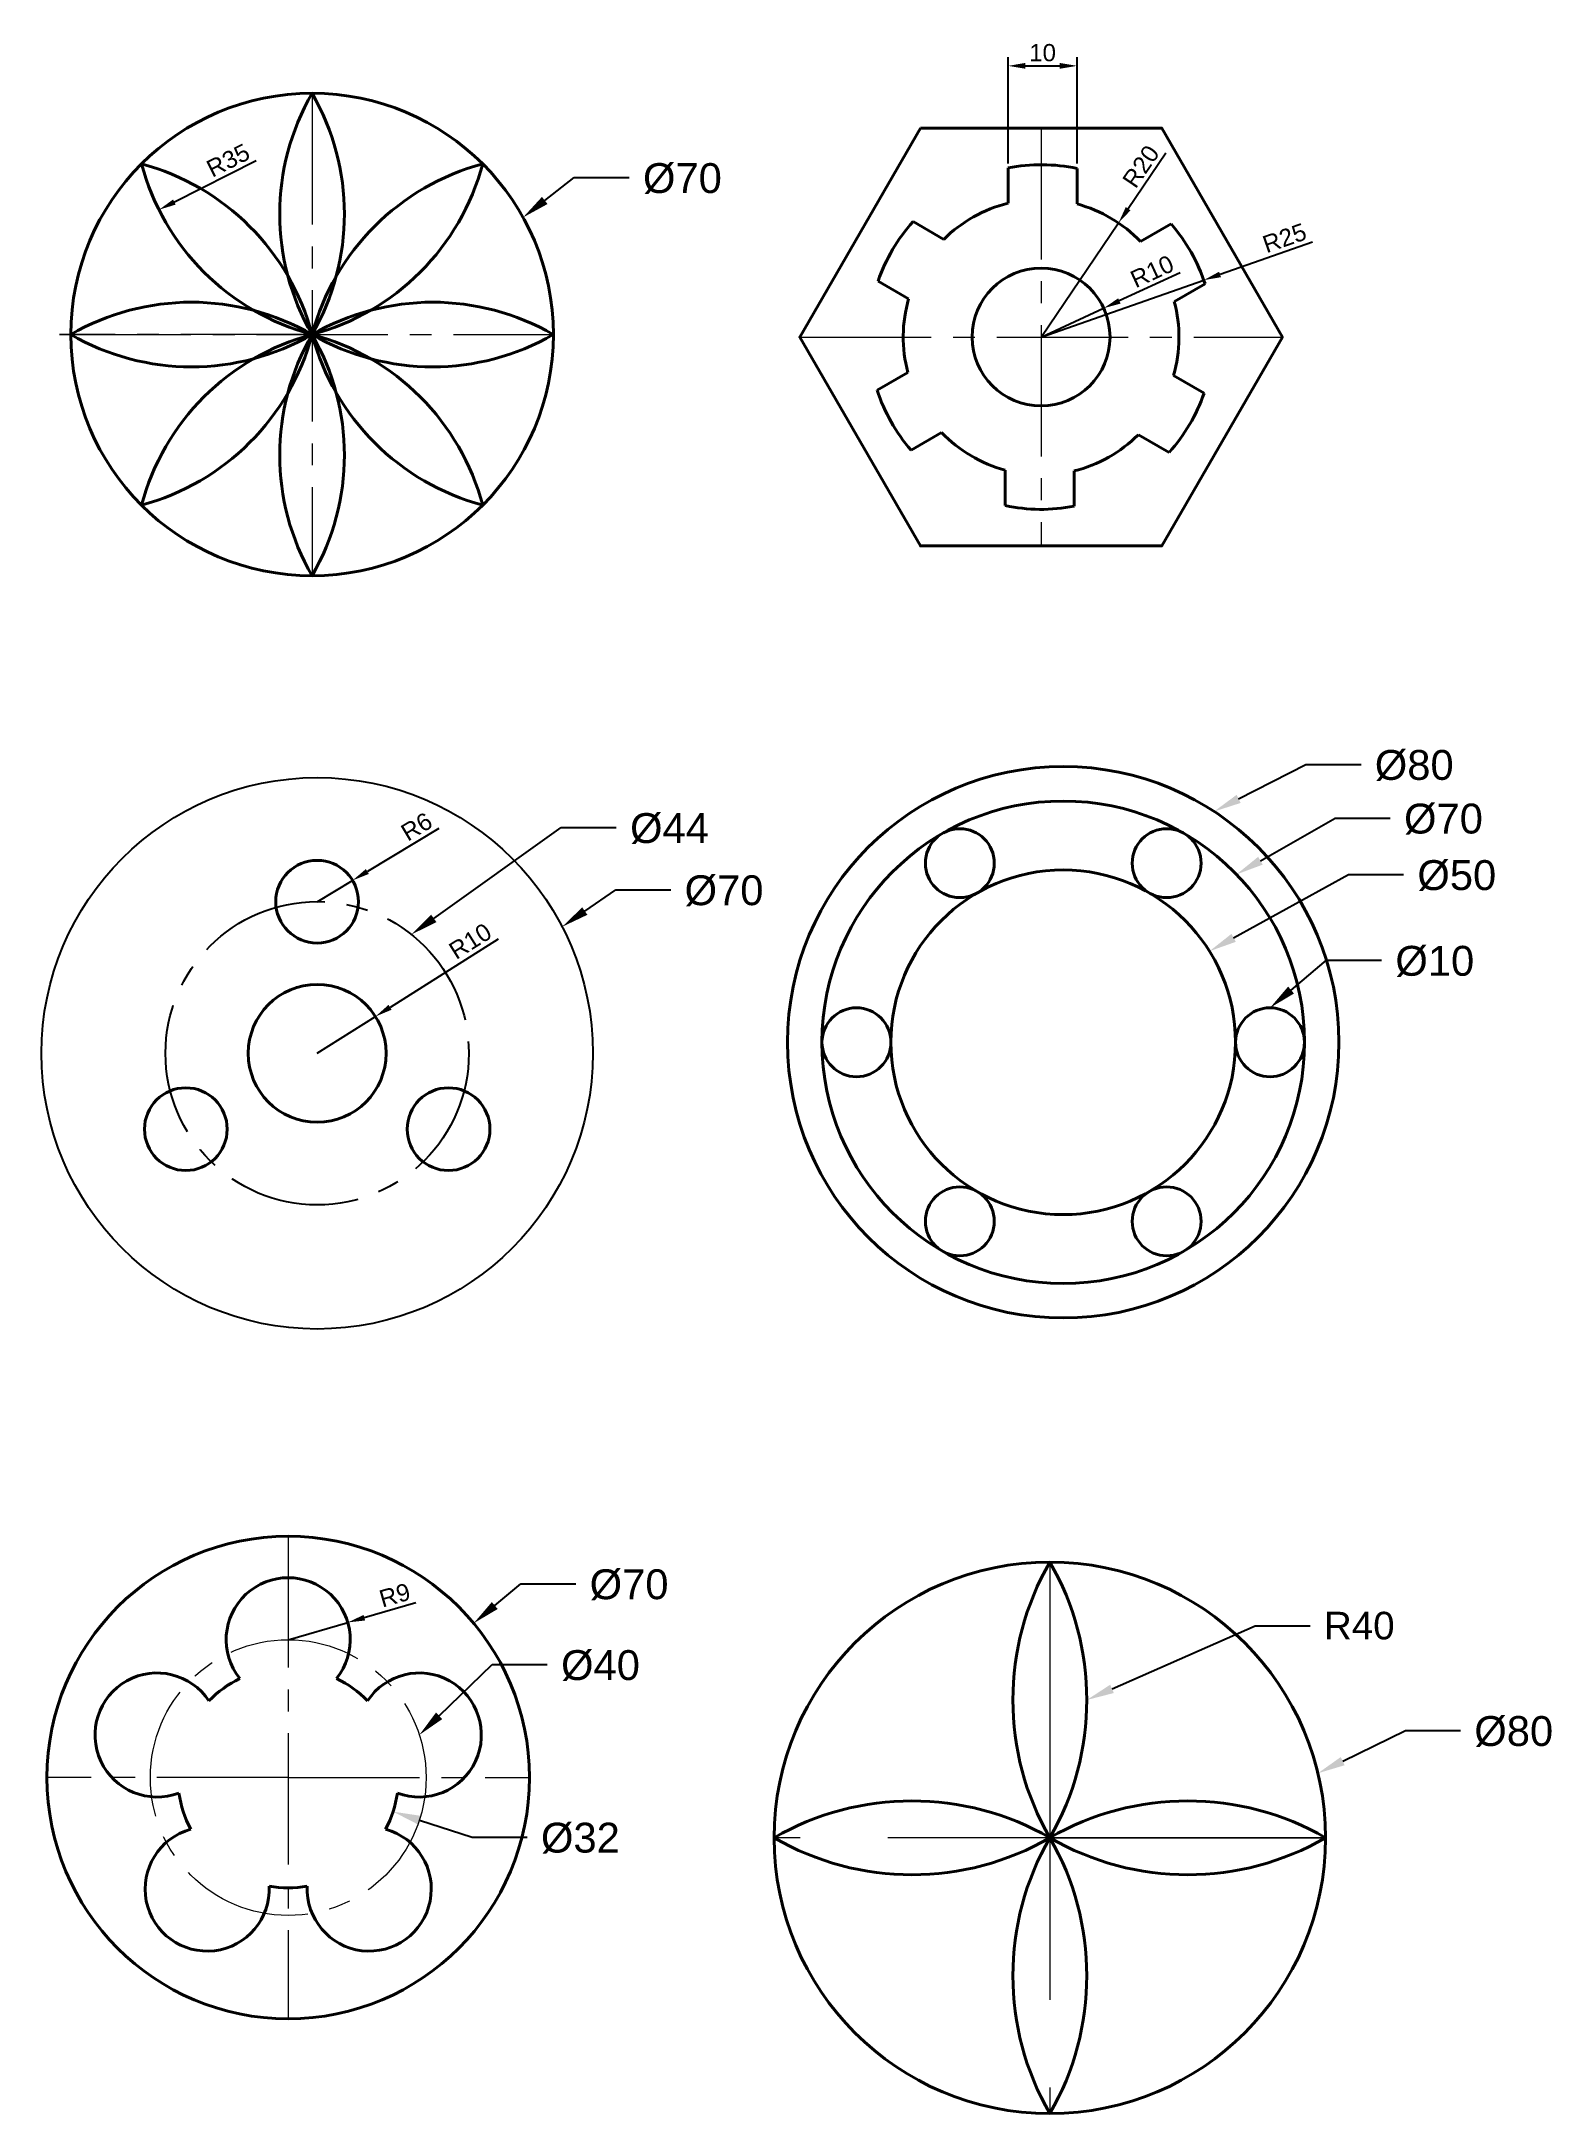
# Model space of a CAD drawing. Header units: millimetres. Extents: x 1562 to 1781, y 1139 to 1440.
import ezdxf
from ezdxf import colors
from ezdxf.entities.mleader import LeaderData, LeaderLine
from ezdxf.math import Vec2, Vec3

# ---------------------------------------------------------------- set-up
doc = ezdxf.new("R2010")
doc.units = ezdxf.units.MM
doc.linetypes.add('CENTER2', pattern=[28.575, 19.05, -3.175, 3.175, -3.175])
doc.linetypes.add('CENTERX2', pattern=[101.6, 63.5, -12.7, 12.7, -12.7])
doc.styles.get("Standard").update_dxf_attribs({"font": 'arial.ttf'})
doc.dimstyles.new('ISO-25', dxfattribs={"dimtxt": 2.5, "dimasz": 2.5, "dimexe": 1.25, "dimexo": 0.625, "dimtad": 1, "dimtxsty": 'Standard', "dimcen": 2.5, "dimadec": 0, "dimazin": 0, "dimtfac": 1, "dimtmove": 0, "dimatfit": 3, "dimfxl": 1, "dimarcsym": 0})

# ---------------------------------------------------------------- blocks, each defined once
blk = doc.blocks.new('*U2')
at = {"lineweight": 40}
blk.add_circle((0, 0), 6, dxfattribs=at)
blk = doc.blocks.new('*U3')
at = {"color": 0, "linetype": 'ByBlock', "lineweight": -2, "transparency": 16777216}
blk.add_blockref('*U2', (2070.22, 1470.8), dxfattribs=at)
for p, rotation in [((2051.17, 1437.8), 120), ((2089.28, 1437.8), 240)]:
    blk.add_blockref('*U2', p, dxfattribs=dict(at, rotation=rotation))
blk = doc.blocks.new('*U4')
at = {"lineweight": 40}
for centre, start, end in [((34.64, 0), 150, 210), ((-34.64, 0), 330, 30)]:
    blk.add_arc(centre, 40, start, end, dxfattribs=at)
blk = doc.blocks.new('*U5')
at = {"color": 0, "linetype": 'ByBlock', "lineweight": -2, "transparency": 16777216}
blk.add_blockref('*U4', (2250.39, 1428.51), dxfattribs=at)
for p, rotation in [((2230.39, 1408.51), 90.00000000000001), ((2270.39, 1408.51), 270), ((2250.39, 1388.51), 180)]:
    blk.add_blockref('*U4', p, dxfattribs=dict(at, rotation=rotation))
blk = doc.blocks.new('*U8')
at = {"lineweight": 40}
for p, q in [((-5, -2.5), (-5, 2.61)), ((5, -2.61), (5, 2.53))]:
    blk.add_line(p, q, dxfattribs=at)
blk = doc.blocks.new('*U9')
at = {"color": 0, "linetype": 'ByBlock', "lineweight": -2, "transparency": 16777216}
blk.add_blockref('*U8', (1850.77, 1378.1), dxfattribs=at)
for p, rotation in [((1831.67, 1367.32), 59.99999999999999), ((1869.65, 1366.95), 300.0000000000001), ((1831.46, 1345.4), 120), ((1869.43, 1345.03), 240), ((1850.34, 1334.25), 180)]:
    blk.add_blockref('*U8', p, dxfattribs=dict(at, rotation=rotation))
blk = doc.blocks.new('*U10')
at = {"lineweight": 40}
blk.add_circle((0, 0), 5, dxfattribs=at)
blk = doc.blocks.new('*U11')
at = {"color": 0, "linetype": 'ByBlock', "lineweight": -2, "transparency": 16777216}
for p, rotation in [((2033.56, 1315.62), 299.9999999999999), ((2063.56, 1315.62), 240), ((2078.56, 1289.64), 180), ((2033.56, 1263.66), 59.99999999999999), ((2063.56, 1263.66), 120)]:
    blk.add_blockref('*U10', p, dxfattribs=dict(at, rotation=rotation))
blk.add_blockref('*U10', (2018.56, 1289.64), dxfattribs=at)
blk = doc.blocks.new('*U14')
at = {"lineweight": 40}
for centre, start, end in [((30.31, 0), 150, 210), ((-30.31, 0), 330, 30)]:
    blk.add_arc(centre, 35, start, end, dxfattribs=at)
blk = doc.blocks.new('*U15')
at = {"color": 0, "linetype": 'ByBlock', "lineweight": -2, "transparency": 16777216}
blk.add_blockref('*U14', (1601, 1415.04), dxfattribs=at)
for p, rotation in [((1588.63, 1409.92), 44.99999999999996), ((1613.38, 1409.92), 315), ((1583.5, 1397.54), 89.99999999999997), ((1618.5, 1397.54), 270), ((1588.63, 1385.17), 135), ((1613.38, 1385.17), 225), ((1601, 1380.04), 180)]:
    blk.add_blockref('*U14', p, dxfattribs=dict(at, rotation=rotation))
blk = doc.blocks.new('*D16')
at = {"color": 0, "lineweight": -2, "transparency": 16777216}
for p, q in [((1701.98, 1422.34), (1701.98, 1437.77)), ((1711.98, 1422.34), (1711.98, 1437.77)), ((1704.48, 1436.52), (1709.48, 1436.52))]:
    blk.add_line(p, q, dxfattribs=at)
at = {"color": 0, "lineweight": 40, "transparency": 16777216}
for points in [[(1704.48, 1436.94), (1704.48, 1436.1), (1701.98, 1436.52)], [(1709.48, 1436.94), (1709.48, 1436.1), (1711.98, 1436.52)]]:
    blk.add_solid(points, dxfattribs=at)
at = {"layer": 'Defpoints', "color": 0, "lineweight": 40, "transparency": 16777216}
for p in [(1711.98, 1436.52), (1701.98, 1421.71), (1711.98, 1421.71)]:
    blk.add_point(p, dxfattribs=at)
at = {"color": 0, "lineweight": 25, "transparency": 16777216, "insert": (1706.98, 1438.42), "char_height": 2.5, "attachment_point": 5}
blk.add_mtext('10', dxfattribs=at)
blk = doc.blocks.new('*D17')
at = {"color": 0, "lineweight": -2, "transparency": 16777216}
for p, q in [((1619.41, 1325.87), (1609.03, 1319.64)), ((1601.74, 1315.26), (1606.88, 1318.35))]:
    blk.add_line(p, q, dxfattribs=at)
at = {"color": 0, "lineweight": 25, "transparency": 16777216}
blk.add_solid([(1608.81, 1319.99), (1609.24, 1319.28), (1606.88, 1318.35)], dxfattribs=at)
at = {"layer": 'Defpoints', "color": 0, "lineweight": 25, "transparency": 16777216}
for p in [(1606.88, 1318.35), (1601.74, 1315.26)]:
    blk.add_point(p, dxfattribs=at)
at = {"color": 0, "lineweight": 25, "transparency": 16777216, "insert": (1616.17, 1326.14), "char_height": 2.5, "attachment_point": 5, "rotation": 30.9801}
blk.add_mtext('R6', dxfattribs=at)
blk = doc.blocks.new('*D20')
at = {"color": 0, "lineweight": -2, "transparency": 16777216}
for p, q in [((1628.01, 1309.84), (1612.31, 1299.93)), ((1601.74, 1293.26), (1610.2, 1298.6))]:
    blk.add_line(p, q, dxfattribs=at)
at = {"color": 0, "lineweight": 25, "transparency": 16777216}
blk.add_solid([(1612.09, 1300.29), (1612.53, 1299.58), (1610.2, 1298.6)], dxfattribs=at)
at = {"layer": 'Defpoints', "color": 0, "lineweight": 25, "transparency": 16777216}
for p in [(1610.2, 1298.6), (1601.74, 1293.26)]:
    blk.add_point(p, dxfattribs=at)
at = {"color": 0, "lineweight": 25, "transparency": 16777216, "insert": (1623.95, 1309.53), "char_height": 2.5, "attachment_point": 5, "rotation": 32.2595}
blk.add_mtext('R10', dxfattribs=at)
blk = doc.blocks.new('*D24')
at = {"color": 0, "lineweight": -2, "transparency": 16777216}
for p, q in [((1616.06, 1213.55), (1608.58, 1211.38)), ((1597.54, 1208.18), (1606.18, 1210.69))]:
    blk.add_line(p, q, dxfattribs=at)
at = {"color": 0, "lineweight": 25, "transparency": 16777216}
blk.add_solid([(1608.47, 1211.78), (1608.7, 1210.98), (1606.18, 1210.69)], dxfattribs=at)
at = {"layer": 'Defpoints', "color": 0, "lineweight": 25, "transparency": 16777216}
for p in [(1606.18, 1210.69), (1597.54, 1208.18)]:
    blk.add_point(p, dxfattribs=at)
at = {"color": 0, "lineweight": 25, "transparency": 16777216, "insert": (1613, 1214.64), "char_height": 2.5, "attachment_point": 5, "rotation": 16.1454}
blk.add_mtext('R9', dxfattribs=at)
blk = doc.blocks.new('*D25')
at = {"color": 0, "lineweight": -2, "transparency": 16777216}
for p, q in [((1726.94, 1406.47), (1718.11, 1402.41)), ((1706.76, 1397.18), (1715.84, 1401.36))]:
    blk.add_line(p, q, dxfattribs=at)
at = {"color": 0, "lineweight": 25, "transparency": 16777216}
blk.add_solid([(1717.94, 1402.79), (1718.29, 1402.03), (1715.84, 1401.36)], dxfattribs=at)
at = {"layer": 'Defpoints', "color": 0, "lineweight": 25, "transparency": 16777216}
for p in [(1715.84, 1401.36), (1706.76, 1397.18)]:
    blk.add_point(p, dxfattribs=at)
at = {"color": 0, "lineweight": 25, "transparency": 16777216, "insert": (1722.87, 1406.69), "char_height": 2.5, "attachment_point": 5, "rotation": 24.7434}
blk.add_mtext('R10', dxfattribs=at)
blk = doc.blocks.new('*D26')
at = {"color": 0, "lineweight": -2, "transparency": 16777216}
for p, q in [((1724.85, 1423.83), (1719.4, 1415.79)), ((1706.76, 1397.18), (1717.99, 1413.73))]:
    blk.add_line(p, q, dxfattribs=at)
at = {"color": 0, "lineweight": 25, "transparency": 16777216}
blk.add_solid([(1719.05, 1416.03), (1719.74, 1415.56), (1717.99, 1413.73)], dxfattribs=at)
at = {"layer": 'Defpoints', "color": 0, "lineweight": 25, "transparency": 16777216}
for p in [(1717.99, 1413.73), (1706.76, 1397.18)]:
    blk.add_point(p, dxfattribs=at)
at = {"color": 0, "lineweight": 25, "transparency": 16777216, "insert": (1721.25, 1421.92), "char_height": 2.5, "attachment_point": 5, "rotation": 55.8387}
blk.add_mtext('R20', dxfattribs=at)
blk = doc.blocks.new('*D27')
at = {"color": 0, "lineweight": -2, "transparency": 16777216}
for p, q in [((1746.12, 1410.94), (1732.72, 1406.25)), ((1706.76, 1397.18), (1730.36, 1405.43))]:
    blk.add_line(p, q, dxfattribs=at)
at = {"color": 0, "lineweight": 25, "transparency": 16777216}
blk.add_solid([(1732.58, 1406.65), (1732.86, 1405.86), (1730.36, 1405.43)], dxfattribs=at)
at = {"layer": 'Defpoints', "color": 0, "lineweight": 25, "transparency": 16777216}
for p in [(1730.36, 1405.43), (1706.76, 1397.18)]:
    blk.add_point(p, dxfattribs=at)
at = {"color": 0, "lineweight": 25, "transparency": 16777216, "insert": (1742.08, 1411.54), "char_height": 2.5, "attachment_point": 5, "rotation": 19.2772}
blk.add_mtext('R25', dxfattribs=at)
blk = doc.blocks.new('*D28')
at = {"color": 0, "lineweight": -2, "transparency": 16777216}
blk.add_line((1592.91, 1422.73), (1581.02, 1416.76), dxfattribs=at)
at = {"color": 0, "lineweight": 25, "transparency": 16777216}
blk.add_solid([(1580.83, 1417.13), (1581.21, 1416.39), (1578.79, 1415.64)], dxfattribs=at)
at = {"layer": 'Defpoints', "color": 0, "lineweight": 25, "transparency": 16777216}
for p in [(1610.06, 1431.35), (1578.79, 1415.64)]:
    blk.add_point(p, dxfattribs=at)
at = {"color": 0, "lineweight": 25, "transparency": 16777216, "insert": (1588.82, 1422.81), "char_height": 2.5, "attachment_point": 5, "rotation": 26.6733}
blk.add_mtext('R35', dxfattribs=at)

msp = doc.modelspace()

# ---------------------------------------------------------------- linework, layer by layer
at = {"linetype": 'CENTER2', "lineweight": 20}
for p, q in [((1601.004, 1432.542), (1601.004, 1362.542)), ((1706.762, 1427.487), (1706.762, 1366.865)), ((1601.004, 1397.542), (1564.376, 1397.542)), ((1564.376, 1397.542), (1636.004, 1397.542)), ((1671.762, 1397.176), (1741.762, 1397.176)), ((1597.538, 1223.185), (1597.538, 1153.185)), ((1597.538, 1188.185), (1562.538, 1188.185)), ((1597.538, 1188.185), (1632.538, 1188.185))]:
    msp.add_line(p, q, dxfattribs=at)
at = {"linetype": 'CENTERX2', "lineweight": 20}
for p, q in [((1708.035, 1219.441), (1708.035, 1139.441)), ((1748.035, 1179.441), (1668.035, 1179.441)), ((1708.035, 1179.441), (1748.035, 1179.441))]:
    msp.add_line(p, q, dxfattribs=at)
at = {"lineweight": 40}
msp.add_lwpolyline([(1689.262, 1427.487), (1671.762, 1397.176), (1689.262, 1366.865), (1724.262, 1366.865), (1741.762, 1397.176), (1724.262, 1427.487)], close=True, dxfattribs=at)
for centre, radius in [((1601.004, 1397.542), 35), ((1706.762, 1397.176), 10), ((1709.973, 1294.86), 40), ((1709.973, 1294.86), 35), ((1709.973, 1294.86), 35), ((1709.973, 1294.86), 25), ((1601.74, 1293.262), 10), ((1597.538, 1188.185), 35), ((1708.035, 1179.441), 40)]:
    msp.add_circle(centre, radius, dxfattribs=at)
at = {"lineweight": 25}
msp.add_circle((1601.74, 1293.262), 40, dxfattribs=at)
at = {"linetype": 'CENTER2', "lineweight": 25}
msp.add_circle((1601.74, 1293.262), 22, dxfattribs=at)
at = {"linetype": 'CENTER2', "lineweight": 20}
msp.add_circle((1597.538, 1188.185), 20, dxfattribs=at)
at = {"lineweight": 40}
for centre, radius, start, end in [((1706.762, 1397.176), 25, 77.96187, 101.03669), ((1706.762, 1397.176), 20, 103.84504, 134.88821), ((1706.762, 1397.176), 20, 43.84504, 74.88821), ((1706.762, 1397.176), 25, 137.96187, 161.03669), ((1706.762, 1397.176), 25, 17.96187, 41.03669), ((1706.762, 1397.176), 20, 163.84504, 194.88821), ((1706.762, 1397.176), 20, 343.84504, 14.88821), ((1706.762, 1397.176), 25, 197.96187, 221.03669), ((1706.762, 1397.176), 25, 317.96187, 341.03669), ((1706.762, 1397.176), 20, 223.84504, 254.88821), ((1706.762, 1397.176), 20, 283.84504, 314.88821), ((1706.762, 1397.176), 25, 257.96187, 281.03669), ((1597.538, 1208.185), 9, 321.31781, 218.68219), ((1578.517, 1194.365), 9, 33.31781, 290.68219), ((1597.538, 1188.185), 16, 116.04656, 135.95344), ((1597.538, 1188.185), 16, 44.04656, 63.95344), ((1616.559, 1194.365), 9, 249.31781, 146.68219), ((1597.538, 1188.185), 16, 188.04656, 207.95344), ((1597.538, 1188.185), 16, 332.04656, 351.95344), ((1585.782, 1172.004), 9, 105.31781, 2.68219), ((1609.294, 1172.004), 9, 177.31781, 74.68219), ((1597.538, 1188.185), 16, 260.04656, 279.95344)]:
    msp.add_arc(centre, radius, start, end, dxfattribs=at)

# ---------------------------------------------------------------- block references
for name, p in [('*U15', (0, 0)), ('*U9', (-143.791, 41.001)), ('*U11', (-338.583, 5.222)), ('*U3', (-468.483, -155.543)), ('*U5', (-542.356, -229.064))]:
    msp.add_blockref(name, p, dxfattribs=at)

# ---------------------------------------------------------------- dimensions: what is measured, and where the dimension line sits
at = {"lineweight": 25}
dim = msp.add_linear_dim(base=(1711.976, 1436.519), p1=(1701.976, 1421.714), p2=(1711.976, 1421.714), dimstyle='ISO-25', dxfattribs=at)
dim.commit()
dim.dimension.update_dxf_attribs({"geometry": '*D16', "text_midpoint": (1706.976, 1438.421)})
for center, mpoint, picture, middle in [((1610.062, 1431.349), (1578.787, 1415.637), '*D28', (1589.679, 1421.109)), ((1706.762, 1397.176), (1730.36, 1405.429), '*D27', (1742.704, 1409.747)), ((1601.74, 1315.262), (1606.884, 1318.351), '*D17', (1617.151, 1324.515)), ((1601.74, 1293.262), (1610.196, 1298.6), '*D20', (1624.962, 1307.919))]:
    dim = msp.add_radius_dim(center=center, mpoint=mpoint, dimstyle='ISO-25', dxfattribs=at)
    dim.commit()
    dim.dimension.update_dxf_attribs({"geometry": picture, "text_midpoint": middle, "dimtype": 164})
for center, mpoint, picture, middle in [((1706.762, 1397.176), (1717.992, 1413.725), '*D26', (1721.252, 1421.915)), ((1706.762, 1397.176), (1715.844, 1401.362), '*D25', (1722.865, 1406.691)), ((1597.538, 1208.185), (1606.183, 1210.687), '*D24', (1613.525, 1212.813))]:
    dim = msp.add_radius_dim(center=center, mpoint=mpoint, dimstyle='ISO-25', dxfattribs=at)
    dim.commit()
    dim.dimension.update_dxf_attribs({"geometry": picture, "text_midpoint": middle})

# ---------------------------------------------------------------- leaders
ml = msp.add_multileader_mtext('Standard', dxfattribs=at)
ml.set_content('{\\H1.08333x;\\C256;Ø70}', color=256)
ml.set_leader_properties()
ml.build(insert=Vec2(0, 0))
ctx = ml.context
ctx.base_point, ctx.plane_origin = Vec3(1647.01, 1420.319), Vec3(1631.607, 1414.525)
notes = []
notes.append((ctx, [(0, (1, 1, 0), (1639.01, 1420.319), (1, 0), 8, [(0, [(1631.607, 1414.525)], 0, [])])]))
ctx.mtext.insert, ctx.mtext.flow_direction = Vec3(1649.01, 1422.406), 5
ml = msp.add_multileader_mtext('Standard', dxfattribs=at)
ml.set_content('{\\H1.08333x;\\C256;Ø80}', color=256)
ml.set_leader_properties()
ml.build(insert=Vec2(0, 0))
ctx = ml.context
ctx.base_point, ctx.plane_origin = Vec3(1753.178, 1335.178), Vec3(1731.858, 1328.342)
notes.append((ctx, [(0, (1, 1, 0), (1745.178, 1335.178), (1, 0), 8, [(0, [(1731.858, 1328.342)], 0, [])])]))
ctx.mtext.insert, ctx.mtext.flow_direction = Vec3(1755.178, 1337.265), 5
ml = msp.add_multileader_mtext('Standard', dxfattribs=at)
ml.set_content('{\\H1.08333x;\\C256;Ø70}', color=256)
ml.set_leader_properties()
ml.build(insert=Vec2(0, 0))
ctx = ml.context
ctx.base_point, ctx.plane_origin = Vec3(1757.42, 1327.394), Vec3(1735.109, 1319.215)
notes.append((ctx, [(0, (1, 1, 0), (1749.42, 1327.394), (1, 0), 8, [(0, [(1735.109, 1319.215)], 0, [])])]))
ctx.mtext.insert, ctx.mtext.flow_direction = Vec3(1759.42, 1329.481), 5
at = {"linetype": 'CENTER2', "lineweight": 25}
ml = msp.add_multileader_mtext('Standard', dxfattribs=at)
ml.set_content('{\\H1.08333x;\\C256;Ø44}', color=256)
ml.set_leader_properties()
ml.build(insert=Vec2(0, 0))
ctx = ml.context
ctx.base_point, ctx.plane_origin = Vec3(1645.136, 1326.018), Vec3(1615.411, 1310.499)
notes.append((ctx, [(0, (1, 1, 0), (1637.136, 1326.018), (1, 0), 8, [(0, [(1615.411, 1310.499)], 0, [])])]))
ctx.mtext.insert, ctx.mtext.flow_direction = Vec3(1647.136, 1328.105), 5
at = {"lineweight": 25}
ml = msp.add_multileader_mtext('Standard', dxfattribs=at)
ml.set_content('{\\H1.08333x;\\C256;Ø50}', color=256)
ml.set_leader_properties()
ml.build(insert=Vec2(0, 0))
ctx = ml.context
ctx.base_point, ctx.plane_origin = Vec3(1759.352, 1319.196), Vec3(1731.194, 1308.077)
notes.append((ctx, [(0, (1, 1, 0), (1751.352, 1319.196), (1, 0), 8, [(0, [(1731.194, 1308.077)], 0, [])])]))
ctx.mtext.insert, ctx.mtext.flow_direction = Vec3(1761.352, 1321.283), 5
ml = msp.add_multileader_mtext('Standard', dxfattribs=at)
ml.set_content('{\\H1.08333x;\\C256;Ø70}', color=256)
ml.set_leader_properties()
ml.build(insert=Vec2(0, 0))
ctx = ml.context
ctx.base_point, ctx.plane_origin = Vec3(1653.047, 1316.998), Vec3(1637.28, 1311.616)
notes.append((ctx, [(0, (1, 1, 0), (1645.047, 1316.998), (1, 0), 8, [(0, [(1637.28, 1311.616)], 0, [])])]))
ctx.mtext.insert, ctx.mtext.flow_direction = Vec3(1655.047, 1319.085), 5
ml = msp.add_multileader_mtext('Standard', dxfattribs=at)
ml.set_content('{\\H1.08333x;\\C256;Ø10}', color=256)
ml.set_leader_properties()
ml.build(insert=Vec2(0, 0))
ctx = ml.context
ctx.base_point, ctx.plane_origin = Vec3(1756.162, 1306.759), Vec3(1739.973, 1299.86)
notes.append((ctx, [(0, (1, 1, 0), (1748.162, 1306.759), (1, 0), 8, [(0, [(1739.973, 1299.86)], 0, [])])]))
ctx.mtext.insert, ctx.mtext.flow_direction = Vec3(1758.162, 1308.846), 5
ml = msp.add_multileader_mtext('Standard', dxfattribs=at)
ml.set_content('{\\H1.08333x;\\C256;Ø70}', color=256)
ml.set_leader_properties()
ml.build(insert=Vec2(0, 0))
ctx = ml.context
ctx.base_point, ctx.plane_origin = Vec3(1639.273, 1216.31), Vec3(1624.443, 1210.57)
notes.append((ctx, [(0, (1, 1, 0), (1631.273, 1216.31), (1, 0), 8, [(0, [(1624.443, 1210.57)], 0, [])])]))
ctx.mtext.insert, ctx.mtext.flow_direction = Vec3(1641.273, 1218.397), 5
ml = msp.add_multileader_mtext('Standard', dxfattribs=at)
ml.set_content('R40', color=256)
ml.set_leader_properties()
ml.build(insert=Vec2(0, 0))
ctx = ml.context
ctx.base_point, ctx.plane_origin = Vec3(1745.801, 1210.203), Vec3(1713.394, 1199.441)
notes.append((ctx, [(0, (1, 1, 0), (1737.801, 1210.203), (1, 0), 8, [(0, [(1713.394, 1199.441)], 0, [])])]))
ctx.mtext.insert, ctx.mtext.flow_direction = Vec3(1747.801, 1212.237), 5
ml = msp.add_multileader_mtext('Standard', dxfattribs=at)
ml.set_content('{\\H1.08333x;\\C256;Ø40}', color=256)
ml.set_leader_properties()
ml.build(insert=Vec2(0, 0))
ctx = ml.context
ctx.base_point, ctx.plane_origin = Vec3(1635.124, 1204.586), Vec3(1616.559, 1194.365)
notes.append((ctx, [(1, (1, 1, 0), (1627.124, 1204.586), (1, 0), 8, [(0, [(1616.559, 1194.365)], 0, [])])]))
ctx.mtext.insert, ctx.mtext.flow_direction = Vec3(1637.124, 1206.673), 5
ml = msp.add_multileader_mtext('Standard', dxfattribs=at)
ml.set_content('{\\H1.08333x;\\C256;Ø80}', color=256)
ml.set_leader_properties()
ml.build(insert=Vec2(0, 0))
ctx = ml.context
ctx.base_point, ctx.plane_origin = Vec3(1767.615, 1195.018), Vec3(1746.922, 1188.811)
notes.append((ctx, [(0, (1, 1, 0), (1759.615, 1195.018), (1, 0), 8, [(0, [(1746.922, 1188.811)], 0, [])])]))
ctx.mtext.insert, ctx.mtext.flow_direction = Vec3(1769.615, 1197.105), 5
ml = msp.add_multileader_mtext('Standard', dxfattribs=at)
ml.set_content('{\\H1.08333x;\\C256;Ø32}', color=256)
ml.set_leader_properties()
ml.build(insert=Vec2(0, 0))
ctx = ml.context
ctx.base_point, ctx.plane_origin = Vec3(1632.21, 1179.55), Vec3(1612.755, 1183.24)
notes.append((ctx, [(1, (1, 1, 0), (1624.21, 1179.55), (1, 0), 8, [(0, [(1612.755, 1183.24)], 0, [])])]))
ctx.mtext.insert, ctx.mtext.flow_direction = Vec3(1634.21, 1181.637), 5
for ctx, leaders in notes:
    for number, flags, end, landing, length, lines in leaders:
        leader = LeaderData()
        leader.index, (leader.has_last_leader_line, leader.has_dogleg_vector, leader.attachment_direction) = number, flags
        leader.last_leader_point, leader.dogleg_vector, leader.dogleg_length = Vec3(end), Vec3(landing), length
        for number, points, colour, breaks in lines:
            line = LeaderLine()
            line.index, line.vertices, line.color, line.breaks = number, Vec3.list(points), colors.encode_raw_color(colour), breaks
            leader.lines.append(line)
        ctx.leaders.append(leader)

doc.saveas('drawing.dxf')
